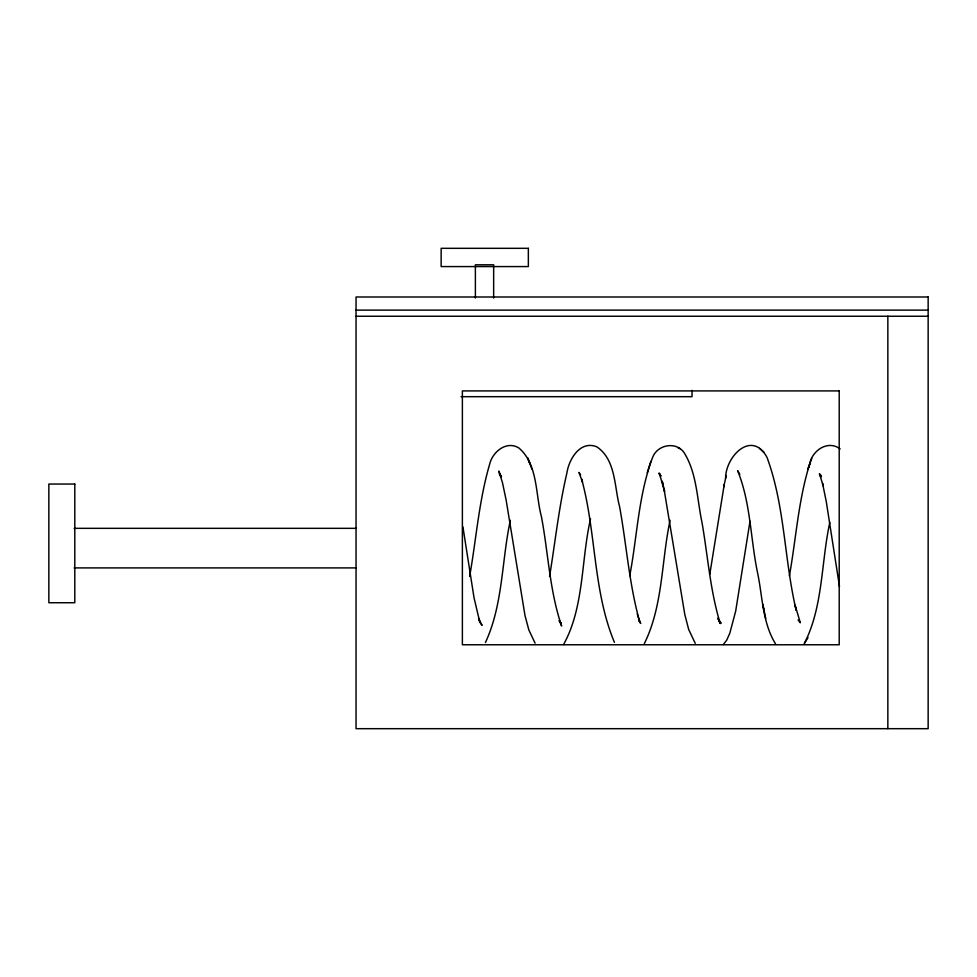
<?xml version="1.0" encoding="UTF-8"?>
<svg xmlns="http://www.w3.org/2000/svg" width="977" height="977" viewBox="0 0 977 977"><rect width="100%" height="100%" fill="white"/><g stroke="black" fill="none" stroke-linecap="round" stroke-linejoin="round"><path stroke-width="1.47" d="M549.562 576.491C555.217 542.052 558.881 507.234 566.855 473.222C568.883 459.153 580.277 440.029 596.849 446.843C615.974 459.776 614.264 486.754 619.613 506.745C626.611 545.239 629.176 584.71 639.898 622.447L637.26 614.032M670.088 520.252C661.356 561.103 663.114 605.63 644.332 643.611M829.827 522.365C821.071 562.422 823.269 606.583 804.266 643.623L807.991 637.615M789.392 575.929C796.06 538.669 798.331 500.309 809.689 464.051C811.997 450.568 827.934 439.589 840.171 448.956M709.778 574.366L724.25 484.482M750.018 521.156L735.681 611.138L729.807 633.218L726.754 640.106L723.273 644.564M469.632 576.503C476.251 539.035 478.95 500.639 489.709 464.014C492.603 451.765 506.648 440.322 518.872 447.991C538.022 464.344 535.408 494.093 541.405 516.577C548.305 552.933 549.562 590.829 561.628 626.013L559.43 620.835L561.091 623.155L559.064 620.749M510.36 520.24C501.604 560.651 503.131 604.519 485.435 642.512M590.548 518.824C581.059 559.833 584.331 607.218 563.546 644.564M629.75 575.734C637.309 536.129 638.36 494.643 652.892 456.686C658.254 444.193 677.037 441.213 684.511 453.304C696.98 473.869 697.065 499.406 701.987 522.402C707.861 556.133 710.157 590.767 720.281 623.595L717.777 618.185L721.099 623.302L718.889 621.201M725.581 478.425C725.447 456.515 751.802 429.367 767.006 457.383C785.007 506.159 784.213 559.906 796.194 610.369L795.095 605.178L800.31 622.764L798.038 619.992M723.688 487.059L726.204 475.543M650.853 461.315L647.238 472.673M811.74 458.445L807.735 469.705L809.664 464.307M356.043 310.124L928.15 310.124M356.043 316.243L928.15 316.243M461.059 396.686L692.034 396.686L692.034 390.312M74.13 528.337L356.202 528.337M74.13 567.906L356.202 567.906M677.989 447.771L680.175 448.712M501.519 476.226L499.784 474.785L501.409 476.336L499.357 473.686L501.042 476.849L498.82 471.048L502.459 482.589L506.135 500.053L525.003 615.571L528.875 630.043L535.103 643.159M764.026 452.412L759.544 448.382M821.364 475.897L819.337 473.747L821.01 476.959L819.654 474.272L823.184 485.887L822.573 483.517L826.273 501.58L839.487 586.518M638.702 620.395L640.717 623.448L638.995 619.54M660.953 475.872L658.986 473.295L660.66 476.031L659.304 473.173L664.58 491.443L662.211 481.246L662.809 483.859M775.506 643.794C762.182 622.312 762.548 595.298 757.236 571.203C750.483 537.912 750.556 502.349 737.611 470.658L739.845 474.382M479.438 621.665L482.04 625.365L478.583 618.221L479.499 620.932L474.04 597.814L462.915 526.859M580.619 474.956L578.982 472.392L582.463 482.052L581.645 479.121C596.288 532.624 592.966 590.89 614.423 642.353M695.245 643.33L688.7 629.53L684.816 614.57L664.055 489.147M529.778 463.416L527.714 457.932L531.867 469.009M763.733 608.879L762.768 604.238L765.736 618.526M887.849 316.243L887.849 728.683M493.654 298.009L493.654 264.804L475.384 264.804L475.384 298.009M528.349 248.317L441.14 248.317L441.14 266.574L528.349 266.574L528.349 248.317M928.15 296.996L356.043 296.996L356.043 728.683L928.15 728.683L928.15 296.996M839.206 390.91L462.377 390.91L462.377 644.771L839.206 644.771L839.206 390.91M74.802 484.042L48.85 484.042L48.85 602.736L74.802 602.736L74.802 484.042"/></g></svg>
